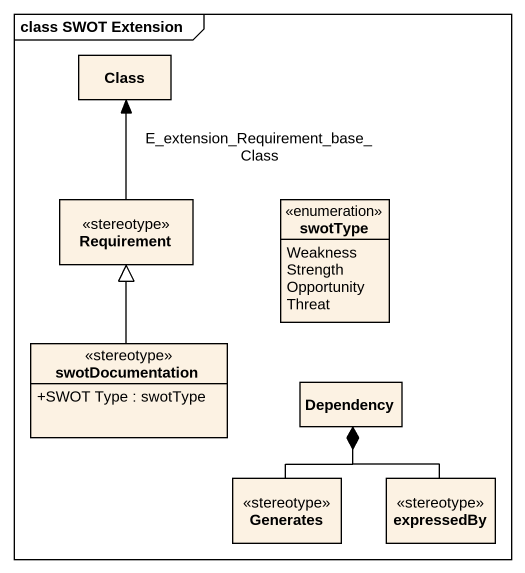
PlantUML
@startuml
mainframe class SWOT Extension
hide circle
hide empty members
skinparam classAttributeIconSize 0
class "Class" as Class_
class Requirement <<stereotype>>
enum swotType {
  Weakness
  Strength
  Opportunity
  Threat
}
class swotDocumentation <<stereotype>> {
  +SWOT Type : swotType
}
class Dependency
class Generates <<stereotype>>
class expressedBy <<stereotype>>
Requirement -up-> Class_ : E_extension_Requirement_base_Class
swotDocumentation -up-|> Requirement
Generates -up-* Dependency
expressedBy -up-* Dependency
@enduml
